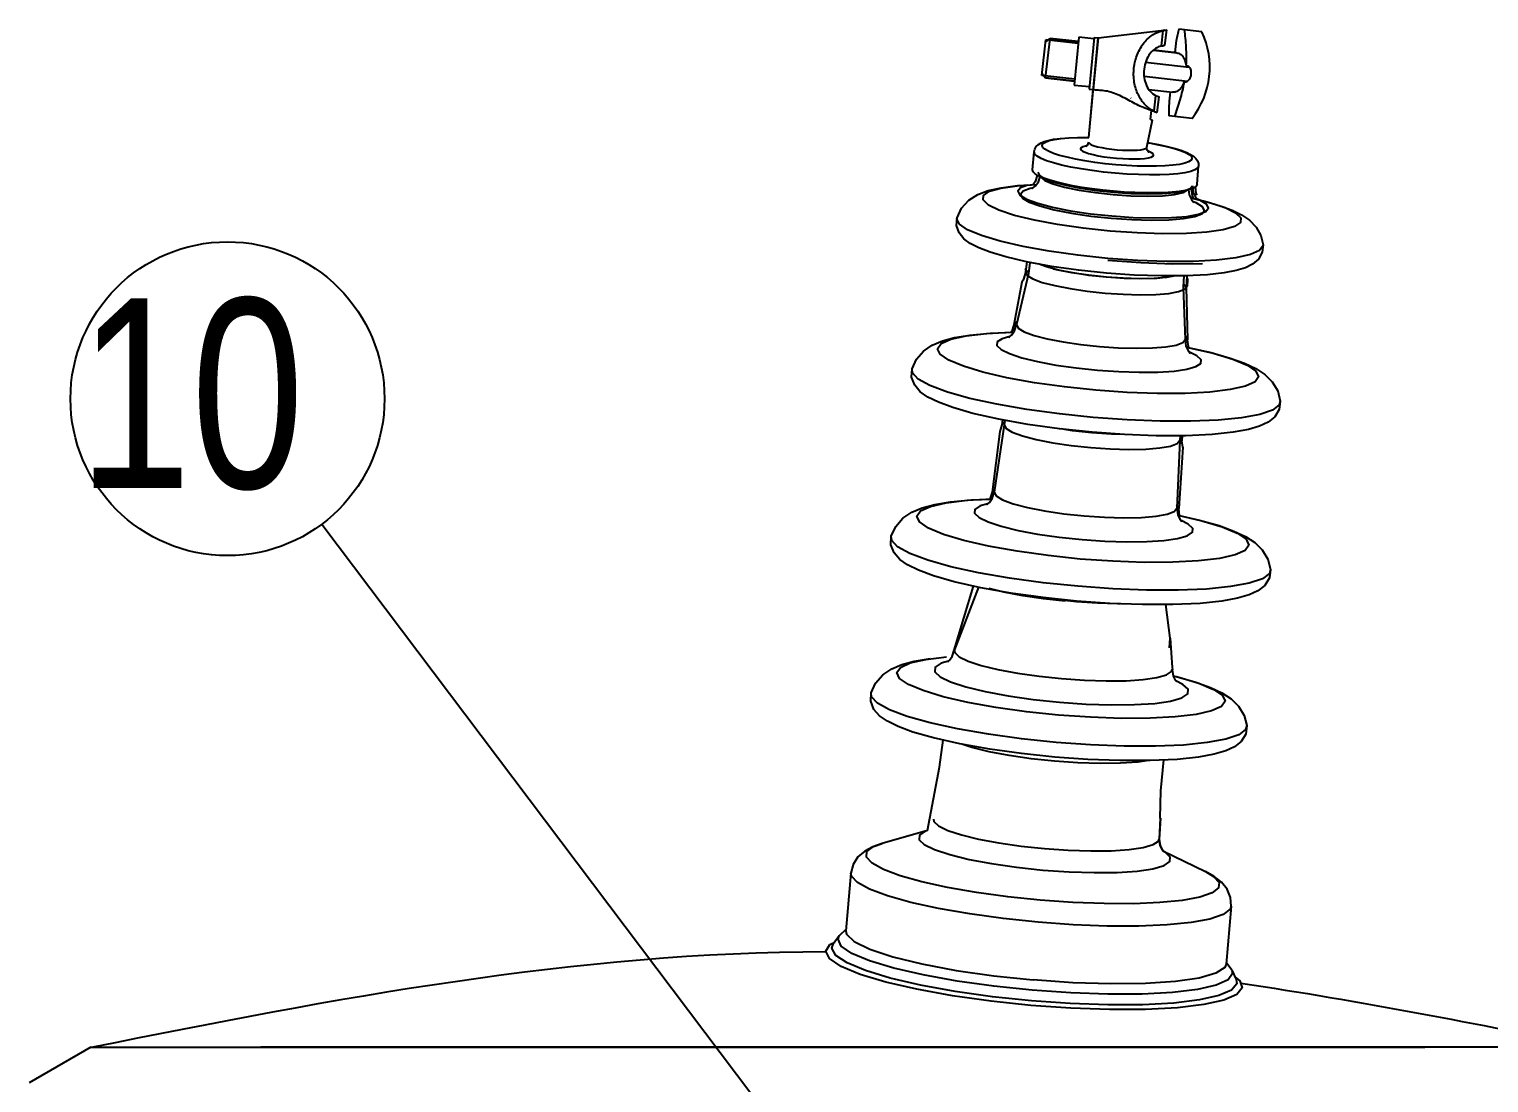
# Model space of a CAD drawing. Header units: millimetres. Extents: x 14764 to 253586, y -11609 to 135872.
# Drawn here: x 247157 to 247529.3, y 132871.9 to 133140.8 of the extents above; entities that cross this region are included whole.
import ezdxf

# ---------------------------------------------------------------- set-up
doc = ezdxf.new("R2010")
doc.units = ezdxf.units.MM
doc.header["$LTSCALE"] = 23.1
doc.layers.get('0').update_dxf_attribs({"linetype": 'CONTINUOUS'})
doc.styles.get("Standard").update_dxf_attribs({"font": 'txt', "width": 0.8})

msp = doc.modelspace()

# ---------------------------------------------------------------- linework, layer by layer
at = {"color": 0, "linetype": 'ByBlock', "lineweight": 25}
for p, q in [((247415.3329, 133128.9963), (247416.3611, 133138.0338)), ((247416.28, 133128.38), (247417.4224, 133138.4216)), ((247416.304, 133137.5317), (247417.4224, 133138.4216)), ((247424.5616, 133137.1008), (247416.3611, 133138.0338)), ((247424.6082, 133137.6041), (247417.4224, 133138.4216)), ((247417.4224, 133138.4216), (247424.6082, 133137.6041)), ((247424.7124, 133138.7291), (247423.5818, 133126.516)), ((247428.6219, 133138.3672), (247424.7124, 133138.7291)), ((247427.2929, 133113.1631), (247429.6437, 133138.5569)), ((247428.648, 133138.6491), (247427.4306, 133125.4989)), ((247429.6437, 133138.5569), (247428.4264, 133125.4067)), ((247428.648, 133138.6491), (247429.6437, 133138.5569)), ((247429.6437, 133138.5569), (247447.1714, 133140.6314)), ((247445.8216, 133136.5119), (247446.2743, 133140.4914)), ((247446.7143, 133136.6128), (247447.1711, 133140.628)), ((247456.1541, 133140.118), (247450.2463, 133140.7902)), ((247449.7882, 133134.7393), (247443.7636, 133135.4248)), ((247443.7636, 133135.4248), (247449.7882, 133134.7393)), ((247441.789, 133132.3945), (247452.9204, 133131.1281)), ((247423.723, 133128.0418), (247415.3329, 133128.9963)), ((247415.3901, 133129.4984), (247416.28, 133128.38)), ((247423.6764, 133127.5385), (247416.28, 133128.38)), ((247416.28, 133128.38), (247423.6764, 133127.5385)), ((247423.5818, 133126.516), (247427.4913, 133126.154)), ((247441.3768, 133128.7796), (247452.5092, 133127.5131)), ((247427.2929, 133113.1631), (247428.4264, 133125.4067)), ((247427.4306, 133125.4989), (247428.4264, 133125.4067)), ((247428.5885, 133125.3486), (247428.4264, 133125.4067)), ((247438.1382, 133123.1108), (247438.0318, 133123.1452)), ((247442.6213, 133125.3831), (247448.6457, 133124.6977)), ((247443.9296, 133119.882), (247444.3823, 133123.8615)), ((247444.7727, 133119.5474), (247445.2295, 133123.5626)), ((247441.1324, 133120.8495), (247444.7723, 133119.544)), ((247443.0467, 133117.706), (247443.3153, 133120.0666)), ((247442.1066, 133110.6534), (247443.5397, 133117.6499)), ((247442.1066, 133110.6534), (247443.5397, 133117.6499)), ((247443.0467, 133117.706), (247443.5397, 133117.6499)), ((247453.6407, 133118.0265), (247447.7329, 133118.6986)), ((247412.9439, 133104.8736), (247413.3457, 133109.4669)), ((247426.7496, 133111.0149), (247426.4815, 133110.9737)), ((247442.6309, 133109.5608), (247442.3725, 133109.6485)), ((247454.9036, 133101.2026), (247455.3054, 133105.7959)), ((247409.0223, 133100.8492), (247413.9857, 133101.1759)), ((247409.1317, 133100.8818), (247413.9807, 133101.1688)), ((247413.1399, 133100.3117), (247412.3647, 133100.1715)), ((247414.1076, 133103.5527), (247414.0924, 133103.426)), ((247414.0924, 133103.426), (247414.1421, 133103.5313)), ((247415.5975, 133102.8311), (247414.4206, 133103.3588)), ((247453.4905, 133100.0888), (247453.5211, 133099.9765)), ((247453.5282, 133100.1038), (247453.5211, 133099.9765)), ((247454.6575, 133096.4714), (247453.927, 133096.7408)), ((247454.1778, 133098.6032), (247454.4536, 133098.5534)), ((247455.6145, 133097.187), (247454.9295, 133097.4396)), ((247471.7371, 133085.7906), (247471.7381, 133085.5785)), ((247411.8934, 133078.4172), (247408.8514, 133065.3936)), ((247411.0145, 133079.5076), (247411.2283, 133079.59)), ((247411.4602, 133081.4227), (247411.0943, 133078.3642)), ((247411.0943, 133078.3642), (247411.675, 133079.0819)), ((247411.3727, 133080.7676), (247411.1324, 133078.808)), ((247411.675, 133079.0819), (247411.9898, 133079.2032)), ((247412.2445, 133081.2795), (247411.8934, 133078.4172)), ((247410.2588, 133076.2661), (247408.2073, 133065.3535)), ((247451.495, 133077.8411), (247451.344, 133074.9657)), ((247451.344, 133074.9657), (247451.857, 133061.6311)), ((247451.3855, 133075.7565), (247451.6745, 133075.5824)), ((247451.6745, 133075.5824), (247452.1218, 133074.7748)), ((247452.2928, 133077.8555), (247452.1218, 133074.7748)), ((247452.1288, 133074.9006), (247452.4843, 133061.4798)), ((247452.4639, 133077.1704), (247452.3604, 133075.201)), ((247452.4018, 133075.9878), (247452.598, 133075.8695)), ((247402.1185, 133063.2538), (247408.1566, 133063.5056)), ((247408.2073, 133065.3535), (247408.834, 133066.128)), ((247408.834, 133066.128), (247408.9468, 133066.1715)), ((247451.8981, 133062.4137), (247452.0016, 133062.3514)), ((247452.0016, 133062.3514), (247452.4843, 133061.4798)), ((247452.2171, 133059.6439), (247452.9149, 133059.518)), ((247454.8593, 133057.4598), (247452.9878, 133058.3742)), ((247405.3031, 133041.0777), (247405.1508, 133039.8044)), ((247405.8571, 133040.9793), (247405.7172, 133039.8381)), ((247404.6451, 133038.1723), (247402.6668, 133022.6151)), ((247405.7172, 133039.8381), (247403.1546, 133022.6422)), ((247405.1508, 133039.8044), (247405.8006, 133040.6075)), ((247450.5662, 133037.0661), (247450.5059, 133035.9195)), ((247451.1288, 133037.0665), (247451.0578, 133035.7881)), ((247450.5006, 133035.8174), (247449.7436, 133018.5662)), ((247451.2673, 133034.1091), (247450.2193, 133018.4548)), ((247450.5573, 133036.6918), (247451.0578, 133035.7881)), ((247402.6668, 133022.6151), (247402.0929, 133020.8713)), ((247402.6668, 133022.6151), (247403.2379, 133023.3208)), ((247396.2918, 133020.5815), (247402.5661, 133020.9104)), ((247397.3442, 133020.6751), (247402.5516, 133020.8902)), ((247449.7009, 133019.3909), (247450.2193, 133018.4548)), ((247452.6664, 133014.4956), (247450.8221, 133015.3967)), ((247397.8258, 132998.6878), (247392.9008, 132982.2915)), ((247399.1851, 132998.3825), (247392.9958, 132982.286)), ((247448.068, 132985.4193), (247446.9554, 132993.9546)), ((247447.9651, 132985.4147), (247447.8329, 132982.8986)), ((247448.068, 132985.4193), (247448.5749, 132977.8976)), ((247392.9008, 132982.2915), (247392.371, 132980.709)), ((247392.9008, 132982.2915), (247393.0357, 132982.6118)), ((247448.5749, 132977.8976), (247448.6859, 132977.4109)), ((247448.9032, 132975.7577), (247448.6859, 132977.4109)), ((247448.8135, 132975.7777), (247449.6139, 132975.5996)), ((247448.817, 132975.7521), (247450.2295, 132975.4259)), ((247451.3143, 132973.6044), (247449.5232, 132974.4795)), ((247445.5372, 132939.4942), (247445.2557, 132934.1366)), ((247445.5637, 132939.4954), (247445.2666, 132934.1449)), ((247386.1382, 132936.355), (247374.6196, 132933.0295)), ((247445.2581, 132934.1823), (247445.2666, 132934.1449)), ((247445.4811, 132932.4897), (247445.2666, 132934.1449)), ((247445.9875, 132931.4592), (247445.4811, 132932.4897)), ((247445.9815, 132931.4585), (247446.2055, 132931.1732)), ((247446.3034, 132931.0873), (247445.9875, 132931.4592)), ((247446.1905, 132931.1426), (247457.0597, 132925.8169)), ((247366.6356, 132925.4664), (247365.3461, 132910.7278)), ((247463.6091, 132916.9824), (247462.3197, 132902.2437)), ((247365.3794, 132911.109), (247363.6627, 132909.4319)), ((247361.2344, 132907.1926), (247362.5274, 132907.8403)), ((247363.6627, 132909.4319), (247362.1271, 132907.2789)), ((247463.7525, 132900.6752), (247462.353, 132902.6247)), ((247463.7525, 132900.6752), (247464.8908, 132898.2884))]:
    msp.add_line(p, q, dxfattribs=at)
at = {"color": 1}
msp.add_line((247231.726, 133014.5101), (247385.7635, 132810.0759), dxfattribs=at)
at = {"color": 0, "linetype": 'ByBlock', "lineweight": 25, "ltscale": 0.5}
for p, q in [((247172.7548, 132881.0586), (247157.0496, 132871.9577)), ((247172.7548, 132881.0586), (247512.9666, 132881.0349)), ((247556.376, 132881.0586), (247216.1642, 132881.0349))]:
    msp.add_line(p, q, dxfattribs=at)
at = {"color": 0, "linetype": 'ByBlock', "lineweight": 25}
for points in [[(247413.3457, 133109.4669), (247413.5162, 133110.1743), (247413.8945, 133110.8209), (247414.4398, 133111.3547), (247415.1128, 133111.7757), (247415.9336, 133112.122), (247416.9725, 133112.4244), (247418.3281, 133112.6945), (247420.1109, 133112.9259), (247422.1876, 133113.085), (247424.4562, 133113.1664), (247426.8883, 133113.1734), (247427.2929, 133113.1631)], [(247423.9125, 133107.6186), (247421.7534, 133108.0895), (247419.8535, 133108.5886), (247418.2515, 133109.1055), (247416.9801, 133109.6298), (247416.0651, 133110.1509), (247415.5252, 133110.6581), (247415.3713, 133111.141), (247415.6067, 133111.5899), (247416.2265, 133111.9956), (247417.218, 133112.3499), (247418.5612, 133112.6455), (247420.2286, 133112.8764), (247422.1863, 133113.038), (247424.3944, 133113.1268), (247426.8081, 133113.1412), (247427.29, 133113.1299)], [(247427.1876, 133111.9586), (247427.0746, 133111.4935), (247426.8739, 133111.1452), (247426.6839, 133110.946), (247426.5618, 133110.8583), (247426.5389, 133110.8458)], [(247427.1876, 133111.9586), (247427.2091, 133111.838), (247427.4417, 133111.5841), (247427.9198, 133111.3208), (247428.6269, 133111.0569), (247429.539, 133110.8016), (247430.6251, 133110.5634), (247431.8482, 133110.3505), (247433.1665, 133110.1702), (247434.5353, 133110.0285)], [(247442.2091, 133111.8246), (247442.6857, 133111.7521), (247445.0601, 133111.3188), (247447.2193, 133110.8479), (247449.1192, 133110.3488), (247450.7212, 133109.8319), (247451.9926, 133109.3075), (247452.9076, 133108.7865), (247453.4475, 133108.2793), (247453.6013, 133107.7963), (247453.366, 133107.3474), (247452.7462, 133106.9417), (247451.7546, 133106.5875), (247450.4115, 133106.2919), (247448.7441, 133106.061), (247446.7864, 133105.8994)], [(247442.2119, 133111.8572), (247442.6806, 133111.7865), (247445.0911, 133111.3519), (247447.3228, 133110.8718), (247449.3471, 133110.3477), (247451.0374, 133109.8121), (247452.3007, 133109.3148), (247453.2536, 133108.8399), (247453.9893, 133108.3589), (247454.5693, 133107.8301), (247455.0056, 133107.2144), (247455.2607, 133106.5207), (247455.3054, 133105.7959)], [(247434.0112, 133104.0384), (247431.0287, 133104.3361), (247428.1133, 133104.701), (247425.3243, 133105.1255), (247422.7186, 133105.6011), (247420.3491, 133106.1179), (247418.2642, 133106.6656), (247416.5063, 133107.233), (247415.1111, 133107.8084), (247414.107, 133108.3802), (247413.5145, 133108.9368), (247413.3457, 133109.4669)], [(247426.4815, 133110.9737), (247425.7723, 133110.7815), (247425.3279, 133110.5494), (247425.162, 133110.2845), (247425.2794, 133109.9947), (247425.6767, 133109.689), (247426.3417, 133109.3766), (247427.2543, 133109.0669), (247428.3867, 133108.7695), (247429.7045, 133108.4934), (247431.1677, 133108.2468), (247432.7316, 133108.0375), (247434.3466, 133107.8718)], [(247434.3466, 133107.8718), (247435.9658, 133107.7545), (247437.5424, 133107.6891), (247439.0261, 133107.6778), (247440.3719, 133107.721), (247441.5387, 133107.8172), (247442.4912, 133107.9637), (247443.2004, 133108.1559), (247443.6447, 133108.388), (247443.8107, 133108.6529), (247443.6933, 133108.9427), (247443.296, 133109.2484), (247442.6309, 133109.5608)], [(247434.5353, 133110.0285), (247435.9079, 133109.9303), (247437.2375, 133109.879), (247438.479, 133109.8763), (247439.5899, 133109.9223), (247440.5325, 133110.0153), (247441.2747, 133110.1524), (247441.7912, 133110.3287), (247442.0645, 133110.5383), (247442.1066, 133110.6534)], [(247442.5012, 133109.4757), (247442.5477, 133109.4478), (247442.5238, 133109.4681), (247442.4132, 133109.5852), (247442.2654, 133109.8149), (247442.1362, 133110.1797), (247442.1066, 133110.6534)], [(247414.4206, 133103.3588), (247413.5774, 133103.8811), (247413.0823, 133104.3889), (247412.9439, 133104.8736)], [(247414.2566, 133104.2823), (247414.6833, 133103.4672), (247416.0797, 133102.6256), (247418.3738, 133101.7794), (247421.4504, 133100.9713), (247425.1552, 133100.2416), (247429.3026, 133099.627), (247433.6846, 133099.1582)], [(247434.1999, 133106.1951), (247431.4849, 133106.4661), (247428.8284, 133106.7985), (247426.287, 133107.1853), (247423.9125, 133107.6186)], [(247455.3054, 133105.7959), (247455.0472, 133105.3032), (247454.3671, 133104.8579), (247453.279, 133104.4691), (247451.805, 133104.1447), (247449.9753, 133103.8913), (247447.8269, 133103.714), (247445.4037, 133103.6164), (247442.755, 133103.6006), (247439.9347, 133103.6668), (247437.0002, 133103.8137), (247434.0112, 133104.0384)], [(247446.7864, 133105.8994), (247444.5782, 133105.8106), (247442.1646, 133105.7962), (247439.5946, 133105.8566), (247436.9207, 133105.9905), (247434.1999, 133106.1951)], [(247393.6898, 133092.6189), (247394.8227, 133095.0957), (247396.6787, 133097.1369), (247398.999, 133098.5993), (247401.6679, 133099.6017), (247404.9158, 133100.3361), (247409.1317, 133100.8818)], [(247432.7193, 133089.271), (247425.87, 133089.9947), (247419.3408, 133090.9338), (247413.418, 133092.0472), (247408.3606, 133093.2862), (247404.3892, 133094.5968), (247401.6777, 133095.9216), (247400.3445, 133097.2027), (247400.4479, 133098.3842), (247401.9833, 133099.4143), (247404.8837, 133100.2481), (247409.0223, 133100.8492)], [(247411.7456, 133101.0251), (247409.8679, 133100.3013), (247409.1763, 133099.4269), (247409.7055, 133098.4457), (247411.429, 133097.4069), (247414.2604, 133096.3626), (247418.0576, 133095.3652), (247422.6304, 133094.4646), (247427.7495, 133093.706), (247433.157, 133093.1276)], [(247412.9579, 133100.1864), (247412.8727, 133100.154), (247413.1337, 133100.3063), (247413.7406, 133100.8266), (247414.4785, 133101.8783), (247414.8683, 133103.1581)], [(247414.0924, 133103.426), (247413.5956, 133101.7971), (247413.1094, 133101.1172)], [(247415.0685, 133103.0683), (247415.0693, 133103.0649), (247416.0907, 133102.2141), (247418.1424, 133101.3402), (247421.1049, 133100.494), (247424.8063, 133099.7247), (247429.0313, 133099.0769), (247433.5344, 133098.5884)], [(247433.6094, 133099.445), (247430.8736, 133099.7154), (247428.1901, 133100.0425), (247425.6047, 133100.421), (247423.1616, 133100.8442), (247420.9026, 133101.3049), (247418.8664, 133101.7953), (247417.0879, 133102.307), (247415.5975, 133102.8311)], [(247433.6846, 133099.1582), (247438.0814, 133098.8589), (247442.2725, 133098.744), (247446.0478, 133098.8193), (247449.218, 133099.0809), (247451.6241, 133099.5158), (247453.1454, 133100.1022), (247453.7072, 133100.8308)], [(247454.9036, 133101.2026), (247454.6831, 133100.7493), (247454.1074, 133100.3352), (247453.1863, 133099.9673)], [(247453.7072, 133100.8308), (247453.9165, 133099.1479), (247454.483, 133097.967), (247454.9783, 133097.382), (247455.1433, 133097.2428)], [(247454.9376, 133098.4357), (247454.6893, 133098.9614), (247454.485, 133100.6399)], [(247412.3647, 133100.1715), (247410.5544, 133099.4738), (247409.8876, 133098.6308), (247410.3979, 133097.6849), (247412.0595, 133096.6834), (247414.7892, 133095.6766), (247418.4499, 133094.715), (247422.8586, 133093.8467), (247427.7938, 133093.1154), (247433.0068, 133092.5578)], [(247453.2414, 133097.7405), (247458.0668, 133096.5583), (247462.0381, 133095.2477), (247464.7496, 133093.923), (247466.0828, 133092.6418), (247465.9795, 133091.4604), (247464.444, 133090.4302), (247461.5437, 133089.5964), (247457.4051, 133088.9954), (247452.2093, 133088.6534), (247446.1831, 133088.5854), (247439.59, 133088.7943), (247432.7193, 133089.271)], [(247433.157, 133093.1276), (247438.5825, 133092.7582), (247443.7557, 133092.6163), (247448.4154, 133092.7092), (247452.3281, 133093.0321), (247455.2979, 133093.5689), (247457.1756, 133094.2926), (247457.8672, 133095.167), (247457.338, 133096.1482), (247455.6145, 133097.187)], [(247433.5344, 133098.5884), (247438.054, 133098.2876), (247442.3273, 133098.1918), (247446.106, 133098.3067), (247449.1705, 133098.6256), (247451.3427, 133099.13), (247452.4964, 133099.7905), (247452.4978, 133099.7937)], [(247453.1863, 133099.9673), (247451.9356, 133099.652), (247450.3768, 133099.3946), (247448.5364, 133099.1995), (247446.4461, 133099.0701), (247444.1414, 133099.0087), (247441.662, 133099.0161), (247439.0501, 133099.0924), (247436.3505, 133099.2362), (247433.6094, 133099.445)], [(247452.7111, 133099.8475), (247452.8768, 133098.5041), (247453.4476, 133097.3086), (247453.9543, 133096.7085), (247454.1334, 133096.5572)], [(247453.2507, 133097.7209), (247456.8643, 133096.9015), (247460.8194, 133095.7544), (247463.8594, 133094.6186), (247466.2753, 133093.4216), (247468.2923, 133092.0243), (247469.9696, 133090.272), (247471.1635, 133088.1584), (247471.7371, 133085.7906)], [(247454.0836, 133097.5321), (247453.7235, 133098.2989), (247453.5211, 133099.9765)], [(247433.0068, 133092.5578), (247438.2373, 133092.2017), (247443.2246, 133092.0649), (247447.7171, 133092.1544), (247451.4892, 133092.4657), (247454.3523, 133092.9832), (247456.1626, 133093.681), (247456.8293, 133094.524), (247456.3191, 133095.4699), (247454.6575, 133096.4714)], [(247431.7815, 133078.5517), (247424.6547, 133079.2985), (247417.7998, 133080.2652), (247411.4491, 133081.4247), (247406.1009, 133082.6754), (247402.1281, 133083.8634), (247399.2163, 133084.9882), (247397.0708, 133086.0964), (247395.4429, 133087.3043), (247394.2191, 133088.8048), (247393.5657, 133090.6586), (247393.6898, 133092.6189)], [(247417.2135, 133084.1239), (247410.5175, 133085.3324), (247404.6738, 133086.6816), (247399.907, 133088.1196), (247396.4002, 133089.5913), (247394.2881, 133091.04), (247393.652, 133092.4101), (247393.6898, 133092.6189)], [(247471.7371, 133085.7906), (247471.5232, 133083.8517), (247470.5466, 133082.1181), (247469.061, 133080.844), (247467.224, 133079.9345), (247464.8871, 133079.2152), (247461.781, 133078.6143), (247457.6048, 133078.138), (247452.0742, 133077.8438)], [(247471.7381, 133085.5785), (247470.8737, 133084.3396), (247468.5422, 133083.2797), (247464.8331, 133082.4393), (247459.889, 133081.8509), (247453.8998, 133081.5369)], [(247432.1101, 133082.3078), (247424.5044, 133083.1026), (247417.2135, 133084.1239)], [(247453.8998, 133081.5369), (247447.0957, 133081.5096), (247439.7382, 133081.7699), (247432.1101, 133082.3078)], [(247456.2914, 133080.8781), (247448.7561, 133080.8478), (247440.6079, 133081.136), (247432.16, 133081.7318)], [(247411.0943, 133078.3642), (247410.5951, 133076.7341), (247410.2588, 133076.2661)], [(247411.1324, 133078.808), (247411.5783, 133077.9562), (247413.0376, 133077.0766), (247415.435, 133076.1923), (247418.6502, 133075.3478), (247422.522, 133074.5852), (247426.8563, 133073.9429), (247431.4357, 133073.4531)], [(247431.6904, 133077.5111), (247427.3408, 133077.9763), (247423.2241, 133078.5864), (247419.5466, 133079.3107), (247416.4928, 133080.1129), (247414.3938, 133080.8871)], [(247431.7898, 133077.5005), (247427.2415, 133077.987), (247422.9366, 133078.6249), (247419.0911, 133079.3823), (247418.2916, 133079.5923)], [(247452.0742, 133077.8438), (247445.6804, 133077.8139), (247438.8409, 133078.0543), (247431.7815, 133078.5517)], [(247431.4357, 133073.4531), (247436.0306, 133073.1402), (247440.4105, 133073.0202), (247444.3559, 133073.0988), (247447.6689, 133073.3722), (247450.1835, 133073.8268), (247451.7734, 133074.4396), (247452.3604, 133075.201)], [(247449.3027, 133077.8309), (247447.1089, 133077.4343), (247443.9622, 133077.1746), (247440.2148, 133077.0999), (247436.0547, 133077.214), (247431.6904, 133077.5111)], [(247445.4335, 133077.2156), (247444.6223, 133077.1486), (247440.7037, 133077.0705), (247436.3535, 133077.1898), (247431.7898, 133077.5005)], [(247382.227, 133054.1121), (247383.3271, 133056.562), (247385.1278, 133058.6259), (247387.3698, 133060.1455), (247389.9541, 133061.2388), (247393.0551, 133062.078), (247396.9889, 133062.7493), (247402.1185, 133063.2538)], [(247429.0557, 133048.6711), (247421.0836, 133049.5043), (247413.4414, 133050.5747), (247406.4229, 133051.8414), (247400.2977, 133053.2556), (247395.3012, 133054.7629), (247391.6254, 133056.3055), (247389.4116, 133057.824), (247388.745, 133059.2602), (247389.651, 133060.5587), (247392.095, 133061.6697), (247395.9828, 133062.5505), (247401.1653, 133063.1673)], [(247401.1653, 133063.1673), (247407.443, 133063.4963), (247408.152, 133063.4992)], [(247407.048, 133062.2452), (247406.8898, 133062.1851), (247407.0628, 133062.2878), (247407.6307, 133062.7676), (247408.3553, 133063.7846), (247408.8514, 133065.3936)], [(247408.2073, 133065.3535), (247407.7035, 133063.7216), (247407.5279, 133063.4794)], [(247408.8514, 133065.3936), (247409.3165, 133064.5051), (247410.8388, 133063.5876), (247413.3395, 133062.6652), (247416.6934, 133061.7842), (247420.7321, 133060.9887), (247425.2533, 133060.3187), (247430.0301, 133059.8078)], [(247407.1764, 133062.3838), (247405.1704, 133061.8071), (247403.9549, 133060.9916), (247403.873, 133060.0563), (247404.9285, 133059.0421), (247407.075, 133057.9933), (247410.219, 133056.9558), (247414.2227, 133055.9749), (247418.9116, 133055.0934), (247424.0805, 133054.35), (247429.5025, 133053.7771)], [(247452.9149, 133059.518), (247459.0402, 133058.1038), (247464.0367, 133056.5965), (247467.7125, 133055.0539), (247469.9262, 133053.5354), (247470.5929, 133052.0993), (247469.6868, 133050.8007), (247467.2429, 133049.6897), (247463.355, 133048.8089), (247458.1725, 133048.1921), (247451.8948, 133047.8631), (247444.7627, 133047.8344), (247437.0506, 133048.1073), (247429.0557, 133048.6711)], [(247430.0301, 133059.8078), (247434.8231, 133059.4815), (247439.3919, 133059.3562), (247443.5074, 133059.4383), (247446.9632, 133059.7235), (247449.5862, 133060.1976), (247451.2446, 133060.8368), (247451.857, 133061.6311)], [(247451.857, 133061.6311), (247452.071, 133059.945), (247452.6302, 133058.7931), (247453.1017, 133058.2407), (247453.2348, 133058.1288)], [(247452.209, 133059.6606), (247458.4865, 133058.2618), (247463.3556, 133056.8791), (247467.0368, 133055.5408), (247469.885, 133054.1812), (247472.1921, 133052.6608), (247474.0917, 133050.7886), (247475.4676, 133048.4831), (247476.1179, 133045.8977)], [(247452.8245, 133059.5235), (247452.6922, 133059.8006), (247452.4843, 133061.4798)], [(247429.5025, 133053.7771), (247434.9412, 133053.3998), (247440.1608, 133053.2343), (247444.9316, 133053.2882), (247449.0448, 133053.5589), (247452.3212, 133054.0347), (247454.6173, 133054.6948), (247455.8329, 133055.5103), (247455.9147, 133056.4456), (247454.8593, 133057.4598)], [(247411.7845, 133039.9271), (247404.3209, 133041.252), (247397.6907, 133042.7491), (247392.6072, 133044.2152), (247388.926, 133045.5858), (247386.2706, 133046.9019), (247384.3216, 133048.2768), (247382.8924, 133049.9207), (247382.1119, 133051.9564), (247382.227, 133054.1121)], [(247411.527, 133043.7355), (247403.8261, 133045.0759), (247396.9876, 133046.5756), (247391.2443, 133048.1834), (247386.7919, 133049.8447), (247383.782, 133051.5028), (247382.317, 133053.1012), (247382.227, 133054.1121)], [(247476.1179, 133045.8977), (247475.8575, 133043.7566), (247474.7263, 133041.8761), (247473.0215, 133040.5025), (247470.8489, 133039.4864), (247467.9856, 133038.6515), (247464.0953, 133037.9421), (247458.7991, 133037.3837), (247452.0113, 133037.067)], [(247476.1179, 133045.8977), (247475.8537, 133044.9178), (247474.1334, 133043.598), (247470.8813, 133042.4878), (247466.208, 133041.625), (247460.2728, 133041.0389), (247453.2778, 133040.7494)], [(247428.4465, 133041.7079), (247419.8281, 133042.5999), (247411.527, 133043.7355)], [(247453.2778, 133040.7494), (247445.4611, 133040.7666), (247437.089, 133041.0897), (247428.4465, 133041.7079)], [(247405.1508, 133039.8044), (247404.6451, 133038.1723), (247404.5365, 133038.0232)], [(247405.7172, 133039.8381), (247406.2016, 133038.9127), (247407.787, 133037.9571), (247410.3914, 133036.9965), (247413.8843, 133036.079), (247418.0905, 133035.2506), (247422.7991, 133034.5528), (247427.774, 133034.0206)], [(247428.1179, 133037.9518), (247419.8026, 133038.8167), (247411.7845, 133039.9271)], [(247428.1054, 133037.8088), (247423.1596, 133038.3379), (247420.2246, 133038.7728)], [(247436.0176, 133037.3901), (247433.0679, 133037.471), (247428.1054, 133037.8088)], [(247452.0113, 133037.067), (247444.4619, 133037.0625), (247436.4125, 133037.3621), (247428.1179, 133037.9518)], [(247427.774, 133034.0206), (247432.7657, 133033.6808), (247437.524, 133033.5503), (247441.8101, 133033.6358), (247445.4093, 133033.9328), (247448.141, 133034.4266), (247449.8682, 133035.0924), (247450.5059, 133035.9195)], [(247451.3513, 133033.9341), (247451.2673, 133034.1091), (247451.0578, 133035.7881)], [(247401.4973, 133019.5976), (247401.2891, 133019.5192), (247401.4006, 133019.5884), (247401.9404, 133020.0405), (247402.655, 133021.034), (247403.1546, 133022.6422)], [(247403.1546, 133022.6422), (247403.6585, 133021.6797), (247405.3076, 133020.6857), (247408.0167, 133019.6865), (247411.65, 133018.7321), (247416.0253, 133017.8703), (247420.9232, 133017.1445), (247426.098, 133016.591)], [(247376.9304, 133011.4003), (247378.0521, 133013.8876), (247379.8871, 133015.9743), (247382.1692, 133017.5073), (247384.8078, 133018.6144), (247387.9903, 133019.4697), (247392.0445, 133020.1574), (247397.3442, 133020.6751)], [(247425.1355, 133005.5899), (247416.8916, 133006.4514), (247408.988, 133007.5585), (247401.7294, 133008.8685), (247395.3948, 133010.331), (247390.2275, 133011.8899), (247386.426, 133013.4852), (247384.1366, 133015.0556), (247383.4471, 133016.5408), (247384.384, 133017.8837), (247386.9114, 133019.0327), (247390.9322, 133019.9436), (247396.2918, 133020.5815)], [(247401.5443, 133019.7088), (247399.5695, 133019.141), (247398.2706, 133018.2696), (247398.1831, 133017.2701), (247399.3109, 133016.1864), (247401.6047, 133015.0657), (247404.9643, 133013.957), (247409.2426, 133012.9088), (247414.2531, 133011.9669), (247419.7765, 133011.1725), (247425.5704, 133010.5603)], [(247426.098, 133016.591), (247431.2904, 133016.2375), (247436.2398, 133016.1018), (247440.6983, 133016.1907), (247444.4421, 133016.4997), (247447.2836, 133017.0133), (247449.0802, 133017.7058), (247449.7436, 133018.5662)], [(247449.7436, 133018.5662), (247449.9618, 133016.8787), (247450.5134, 133015.7557), (247450.9598, 133015.2366), (247451.0594, 133015.1526)], [(247450.4969, 133016.6383), (247450.4305, 133016.776), (247450.2193, 133018.4548)], [(247450.0207, 133016.7589), (247456.1445, 133015.3451), (247461.3119, 133013.7862), (247465.1133, 133012.1909), (247467.4028, 133010.6205), (247468.0923, 133009.1353), (247467.1553, 133007.7924), (247464.6279, 133006.6434), (247460.6072, 133005.7324), (247455.2476, 133005.0945), (247448.7553, 133004.7543), (247441.3794, 133004.7246), (247433.4036, 133005.0068), (247425.1355, 133005.5899)], [(247450.0288, 133016.7424), (247455.497, 133015.5268), (247460.53, 133014.1019), (247464.3259, 133012.7269), (247467.2515, 133011.3375), (247469.6096, 133009.7943), (247471.5463, 133007.902), (247472.9524, 133005.5668), (247473.6173, 133002.9413)], [(247424.1977, 132994.8706), (247415.6732, 132995.7563), (247407.4506, 132996.8921), (247399.7913, 132998.2464), (247392.9545, 132999.7819), (247387.6654, 133001.2986), (247383.8422, 133002.714), (247381.0929, 133004.0682), (247379.0854, 133005.4737), (247377.6198, 133007.1434), (247376.8172, 133009.2094), (247376.9304, 133011.4003)], [(247407.103, 133000.7146), (247399.1728, 133002.095), (247392.1306, 133003.6393), (247386.2163, 133005.295), (247381.6313, 133007.0057), (247378.5317, 133008.7132), (247377.0231, 133010.3593), (247376.9304, 133011.4003)], [(247425.5704, 133010.5603), (247431.3822, 133010.1571), (247436.9598, 133009.9803), (247442.0578, 133010.0378), (247446.4531, 133010.3271), (247449.9542, 133010.8356), (247452.4078, 133011.541), (247453.7067, 133012.4124), (247453.7942, 133013.4119), (247452.6664, 133014.4956)], [(247424.5263, 132998.6266), (247415.6512, 132999.5452), (247407.103, 133000.7146)], [(247473.6173, 133002.9413), (247473.3489, 133000.7656), (247472.1908, 132998.8596), (247470.4457, 132997.4669), (247468.2101, 132996.4307), (247465.2474, 132995.5745), (247461.2088, 132994.8455), (247455.7002, 132994.2732), (247448.7069, 132993.9545), (247440.959, 132993.9549), (247432.7029, 132994.265), (247424.1977, 132994.8706)], [(247473.6173, 133002.9413), (247473.3452, 133001.9322), (247471.5737, 133000.5731), (247468.2247, 132999.4298), (247463.4123, 132998.5413), (247457.3003, 132997.9377), (247450.097, 132997.6397)], [(247421.3023, 132994.8603), (247415.7521, 132995.4467), (247410.462, 132996.2076), (247405.6631, 132997.1098), (247401.9073, 132998.03)], [(247424.1794, 132994.6607), (247418.8361, 132995.2323), (247413.7788, 132995.9817), (247413.1617, 132996.1033)], [(247450.097, 132997.6397), (247442.0476, 132997.6574), (247433.4261, 132997.9901), (247424.5263, 132998.6266)], [(247435.2811, 132994.1682), (247434.6513, 132994.1556), (247429.5407, 132994.2957), (247424.1794, 132994.6607)], [(247391.3068, 132979.3488), (247391.3375, 132979.3691), (247391.7957, 132979.7441), (247392.4854, 132980.6773), (247392.9958, 132982.286)], [(247392.9958, 132982.286), (247393.1016, 132981.7467), (247394.2247, 132980.6675), (247396.5088, 132979.5515), (247399.8543, 132978.4474), (247404.1147, 132977.4036), (247409.104, 132976.4657), (247414.6041, 132975.6746), (247420.3746, 132975.0649)], [(247371.8158, 132971.4655), (247372.9303, 132973.9404), (247374.7539, 132976.0196), (247377.0227, 132977.5481), (247379.643, 132978.6505), (247382.7983, 132979.5004), (247386.8122, 132980.1826)], [(247419.5621, 132965.7782), (247411.409, 132966.6303), (247403.5925, 132967.7252), (247396.4139, 132969.0207), (247390.1491, 132970.4671), (247385.0386, 132972.0088), (247381.2791, 132973.5865), (247379.0148, 132975.1397), (247378.3329, 132976.6085), (247379.2595, 132977.9366), (247381.7591, 132979.073), (247385.7355, 132979.9739), (247391.0361, 132980.6047)], [(247391.5539, 132979.5462), (247389.6514, 132978.9992), (247388.143, 132977.9872), (247388.0414, 132976.8265), (247389.3511, 132975.5679), (247392.015, 132974.2664), (247395.9165, 132972.9789), (247400.8851, 132971.7616), (247406.7037, 132970.6678), (247413.1182, 132969.7451), (247419.847, 132969.0342)], [(247420.3746, 132975.0649), (247426.1633, 132974.6633), (247431.7172, 132974.4873), (247436.7936, 132974.5446), (247441.1706, 132974.8327), (247444.6569, 132975.339), (247447.1002, 132976.0415), (247448.3936, 132976.9093), (247448.5914, 132977.422)], [(247448.5914, 132977.422), (247448.8191, 132975.7359), (247449.35, 132974.6848), (247449.665, 132974.3115)], [(247450.2295, 132975.4259), (247455.3399, 132973.8842), (247459.0995, 132972.3065), (247461.3638, 132970.7534), (247462.0457, 132969.2846), (247461.119, 132967.9564), (247458.6195, 132966.8201), (247454.643, 132965.9192), (247449.3425, 132965.2883), (247442.9217, 132964.9518), (247435.6271, 132964.9225), (247427.7392, 132965.2016), (247419.5621, 132965.7782)], [(247449.6139, 132975.5996), (247454.592, 132974.1888), (247458.3496, 132972.8261), (247461.2492, 132971.4466), (247463.5904, 132969.911), (247465.5146, 132968.0256), (247466.9107, 132965.7003), (247467.5707, 132963.088)], [(247418.6243, 132955.0589), (247410.1693, 132955.9378), (247402.0147, 132957.0651), (247394.4204, 132958.4096), (247387.6521, 132959.9325), (247382.4319, 132961.4322), (247378.6564, 132962.8326), (247375.9385, 132964.1741), (247373.9507, 132965.5693), (247372.4972, 132967.2304), (247371.7019, 132969.2863), (247371.8158, 132971.4655)], [(247393.8437, 132962.2499), (247386.8695, 132963.7794), (247381.0122, 132965.4191), (247376.4714, 132967.1133), (247373.4017, 132968.8043), (247371.9076, 132970.4345), (247371.8158, 132971.4655)], [(247419.847, 132969.0342), (247426.5967, 132968.5659), (247433.074, 132968.3606), (247438.9943, 132968.4275), (247444.0988, 132968.7634), (247448.1646, 132969.3539), (247451.014, 132970.1731), (247452.5225, 132971.1851), (247452.6241, 132972.3458), (247451.3143, 132973.6044)], [(247467.5707, 132963.088), (247467.305, 132960.9239), (247466.1559, 132959.0264), (247464.4244, 132957.6401), (247462.2099, 132956.6106), (247459.2807, 132955.7616), (247455.2921, 132955.0391), (247449.8551, 132954.4714), (247442.9284, 132954.1533), (247435.2466, 132954.152), (247427.0594, 132954.4586), (247418.6243, 132955.0589)], [(247467.5707, 132963.088), (247467.3012, 132962.0886), (247465.5468, 132960.7427), (247462.23, 132959.6104), (247457.464, 132958.7304), (247451.411, 132958.1327)], [(247386.1382, 132936.355), (247389.2109, 132952.4509), (247390.1844, 132959.3627)], [(247418.9529, 132958.815), (247410.1633, 132959.7247), (247401.6975, 132960.8828), (247393.8437, 132962.2499)], [(247451.411, 132958.1327), (247444.2771, 132957.8376), (247436.3053, 132957.8551), (247427.767, 132958.1846), (247418.9529, 132958.815)], [(247418.5319, 132954.0031), (247412.6103, 132954.6288), (247406.9661, 132955.4406), (247401.8461, 132956.4031), (247397.474, 132957.4743), (247394.8933, 132958.3259)], [(247442.5467, 132954.1532), (247439.8727, 132953.7649), (247435.381, 132953.4692), (247430.1717, 132953.4104), (247424.4723, 132953.591), (247418.5319, 132954.0031)], [(247445.5372, 132939.4942), (247445.6831, 132946.4745), (247446.3917, 132954.3123)], [(247387.6889, 132939.1731), (247387.7985, 132938.6147), (247388.9614, 132937.4972), (247391.3265, 132936.3416), (247394.7906, 132935.1984), (247399.2021, 132934.1176), (247404.3683, 132933.1464), (247410.0634, 132932.3273), (247416.0385, 132931.696)], [(247374.6196, 132933.0295), (247372.1807, 132932.1674), (247370.145, 132931.0675), (247368.4322, 132929.5773), (247367.198, 132927.6557), (247366.6356, 132925.4664)], [(247414.8899, 132918.5676), (247406.6158, 132919.4239), (247398.6455, 132920.5143), (247391.2514, 132921.8013), (247384.6855, 132923.2412), (247379.1711, 132924.7849), (247374.8962, 132926.3799), (247372.0062, 132927.9719), (247370.5996, 132929.5066), (247370.7243, 132930.9319), (247372.376, 132932.199), (247374.6196, 132933.0295)], [(247385.5952, 132936.1274), (247384.0982, 132935.1231), (247383.9975, 132933.9712), (247385.2973, 132932.7222), (247387.9409, 132931.4306), (247391.8128, 132930.1529), (247396.7435, 132928.9449), (247402.518, 132927.8593), (247408.8838, 132926.9438), (247415.561, 132926.2383)], [(247416.0385, 132931.696), (247422.0324, 132931.2801), (247427.7832, 132931.0979), (247433.0396, 132931.1572), (247437.5718, 132931.4556), (247441.1817, 132931.9799), (247443.7116, 132932.7072), (247445.0509, 132933.6058), (247445.2557, 132934.1366)], [(247445.2557, 132934.1366), (247445.4734, 132932.4874), (247445.9815, 132931.4585)], [(247415.561, 132926.2383), (247422.2595, 132925.7735), (247428.6874, 132925.5698), (247434.5627, 132925.6361), (247439.6283, 132925.9696), (247443.6632, 132926.5556), (247446.4909, 132927.3685), (247447.9878, 132928.3728), (247448.0886, 132929.5247), (247446.7888, 132930.7737), (247446.1736, 132931.1159)], [(247414.3958, 132912.9206), (247405.4988, 132913.8414), (247396.9295, 132915.0137), (247388.9797, 132916.3975), (247381.9201, 132917.9456), (247375.9912, 132919.6054), (247371.3949, 132921.3204), (247368.2877, 132923.0321), (247366.7754, 132924.6822), (247366.6356, 132925.4664)], [(247457.0597, 132925.8169), (247459.1249, 132924.6095), (247460.5315, 132923.0748), (247460.4069, 132921.6495), (247458.7551, 132920.3824), (247455.6326, 132919.3164), (247451.1457, 132918.488), (247445.447, 132917.9252), (247438.7309, 132917.6474), (247431.2257, 132917.6639), (247423.1872, 132917.9741), (247414.8899, 132918.5676)], [(247463.6091, 132916.9824), (247463.4367, 132919.2304), (247462.5544, 132921.3415), (247461.1251, 132923.1082), (247459.3109, 132924.545), (247457.0597, 132925.8169)], [(247463.6091, 132916.9824), (247463.3353, 132916.2343), (247461.5594, 132914.8718), (247458.2021, 132913.7257), (247453.3778, 132912.835), (247447.2508, 132912.2299), (247440.0297, 132911.9312), (247431.9603, 132911.9489), (247423.3176, 132912.2825), (247414.3958, 132912.9206)], [(247365.3483, 132910.7276), (247365.5358, 132909.8365), (247367.4947, 132907.9541), (247371.4788, 132906.0075), (247377.314, 132904.0818), (247384.7453, 132902.2612), (247393.4478, 132900.6252), (247403.0413, 132899.2453), (247413.1064, 132898.1819)], [(247412.5393, 132891.6998), (247402.3556, 132892.766), (247392.5336, 132894.1477), (247383.4617, 132895.7943), (247375.5291, 132897.6355), (247369.0126, 132899.606), (247364.1769, 132901.6258), (247361.2061, 132903.6166), (247360.2158, 132905.5001), (247361.2344, 132907.1926)], [(247384.3692, 132896.8483), (247376.6591, 132898.6392), (247370.3262, 132900.5559), (247365.6274, 132902.5203), (247362.7414, 132904.4561), (247361.7801, 132906.2875), (247362.1342, 132907.2889)], [(247366.8735, 132904.9582), (247364.1525, 132906.8245), (247363.3331, 132908.5896), (247363.6627, 132909.4319)], [(247385.0609, 132899.4715), (247377.5325, 132901.2096), (247371.3913, 132903.0622), (247366.8735, 132904.9582)], [(247412.8783, 132895.5749), (247403.0803, 132896.5989), (247393.6874, 132897.9146), (247385.0609, 132899.4715)], [(247462.3175, 132902.2439), (247461.9781, 132901.3989), (247459.7221, 132899.8853), (247455.4604, 132898.6601), (247449.3795, 132897.7769), (247441.7449, 132897.2744), (247432.8905, 132897.1744), (247423.2032, 132897.4814), (247413.1064, 132898.1819)], [(247463.7525, 132900.6752), (247463.9308, 132899.7885), (247462.8173, 132898.1925)], [(247412.6413, 132892.8655), (247402.7349, 132893.9029), (247393.1872, 132895.2468), (247384.3692, 132896.8483)], [(247464.5914, 132898.9162), (247465.8333, 132897.9584), (247466.4514, 132896.1362), (247465.0833, 132894.4687), (247461.7682, 132893.0395), (247456.637, 132891.9046), (247449.8823, 132891.1073), (247441.7757, 132890.6798), (247432.5942, 132890.6377), (247422.7176, 132890.9833), (247412.5393, 132891.6998)], [(247448.6656, 132894.9862), (247440.9498, 132894.5818), (247432.184, 132894.5466), (247422.7053, 132894.8819), (247412.8783, 132895.5749)], [(247462.8173, 132898.1925), (247459.8136, 132896.827), (247455.0352, 132895.7443), (247448.6656, 132894.9862)], [(247464.8853, 132898.3), (247465.0479, 132897.1848), (247463.7188, 132895.5632), (247460.4975, 132894.1729), (247455.511, 132893.0685), (247448.9461, 132892.2922)], [(247448.9461, 132892.2922), (247441.0667, 132891.8754), (247432.1419, 132891.8335), (247422.541, 132892.1688), (247412.6413, 132892.8655)]]:
    msp.add_lwpolyline(points, dxfattribs=at)
at = {"color": 1}
msp.add_circle((247207.6305, 133046.489), 40.0405, dxfattribs=at)
at = {"color": 0, "linetype": 'ByBlock', "lineweight": 25}
msp.add_ellipse((247436.9344, 133131.1159), major_axis=(15.5218, 14.4744), ratio=1, start_param=4.86809347, end_param=5.9707274, dxfattribs=at)
for points, knots in [([(247443.9296, 133119.882), (247443.096, 133120.2758), (247441.491, 133121.4558), (247439.7328, 133124.0428), (247438.7311, 133127.3115), (247438.6562, 133130.92), (247439.5398, 133134.4195), (247441.2502, 133137.3796), (247443.5446, 133139.5056), (247445.3735, 133140.2949), (247446.2743, 133140.4914)], [0, 0, 0, 0, 0.10736636, 0.22630126, 0.35851431, 0.5, 0.64148569, 0.77369874, 0.89263364, 1, 1, 1, 1]), ([(247446.2743, 133140.4914), (247446.3252, 133140.5025), (247446.5027, 133140.54), (247446.6815, 133140.5734), (247446.8101, 133140.5886)], [0, 0, 0, 0, 0.28672307, 1, 1, 1, 1]), ([(247450.2463, 133140.7902), (247450.1031, 133140.3205), (247449.8662, 133139.3535), (247449.5131, 133137.3569), (247449.329, 133135.8312), (247449.2113, 133134.805)], [0, 0, 0, 0, 0.24224861, 0.49037881, 1, 1, 1, 1]), ([(247451.6283, 133140.6329), (247451.716, 133139.9096), (247451.8901, 133138.4369), (247452.139, 133135.4194), (247452.1542, 133133.1141), (247452.068, 133131.5719)], [0, 0, 0, 0, 0.24067415, 0.48977302, 1, 1, 1, 1]), ([(247445.8216, 133136.5119), (247445.2764, 133136.3896), (247444.1716, 133135.8882), (247442.8122, 133134.5593), (247441.8125, 133132.7419), (247441.2944, 133130.6199), (247441.3226, 133128.4357), (247441.8885, 133126.4402), (247442.9146, 133124.8399), (247443.8785, 133124.1032), (247444.3823, 133123.8615)], [0, 0, 0, 0, 0.10719532, 0.22652314, 0.35896314, 0.49999928, 0.64103551, 0.77347599, 0.89280434, 1, 1, 1, 1]), ([(247445.8216, 133136.5119), (247445.8705, 133136.5229), (247446.0418, 133136.5594), (247446.2153, 133136.589), (247446.3401, 133136.597)], [0, 0, 0, 0, 0.28599691, 1, 1, 1, 1]), ([(247446.7145, 133136.6148), (247446.7461, 133136.6133), (247446.4647, 133136.611), (247446.4332, 133136.6029), (247446.3401, 133136.597)], [0, 0, 0, 0, 0.25364255, 1, 1, 1, 1]), ([(247449.7882, 133134.7393), (247450.0806, 133134.7061), (247450.6848, 133134.4769), (247451.3929, 133133.754), (247451.8806, 133132.7488), (247452.0325, 133131.978), (247452.068, 133131.5719)], [0, 0, 0, 0, 0.21067216, 0.44373558, 0.70818732, 1, 1, 1, 1]), ([(247452.068, 133131.5719), (247452.2253, 133131.5613), (247452.5512, 133131.4776), (247452.8182, 133131.2639), (247452.9204, 133131.1281)], [0, 0, 0, 0, 0.48117193, 1, 1, 1, 1]), ([(247452.9204, 133131.1281), (247453.1096, 133130.8769), (247453.3578, 133130.2472), (247453.391, 133129.2436), (247453.1332, 133128.2732), (247452.7499, 133127.7154), (247452.5092, 133127.5131)], [0, 0, 0, 0, 0.24091752, 0.4999999, 0.7590822, 1, 1, 1, 1]), ([(247451.5788, 133127.2721), (247451.453, 133126.8843), (247451.1318, 133126.1673), (247450.4307, 133125.2974), (247449.5784, 133124.752), (247448.9382, 133124.6644), (247448.6457, 133124.6977)], [0, 0, 0, 0, 0.29181213, 0.55626395, 0.78932761, 1, 1, 1, 1]), ([(247451.5788, 133127.2721), (247451.3164, 133125.7499), (247450.7837, 133123.5069), (247449.8633, 133120.6225), (247449.3629, 133119.2265), (247449.1149, 133118.5414)], [0, 0, 0, 0, 0.51022698, 0.75932585, 1, 1, 1, 1]), ([(247452.5092, 133127.5131), (247452.379, 133127.4037), (247452.0708, 133127.2554), (247451.7345, 133127.247), (247451.5788, 133127.2721)], [0, 0, 0, 0, 0.51882798, 1, 1, 1, 1]), ([(247441.1324, 133120.8495), (247440.5978, 133121.0413), (247439.501, 133121.5572), (247437.2597, 133122.779), (247434.9523, 133124.0475), (247432.539, 133124.8685), (247430.9211, 133125.1471), (247429.7526, 133125.1995), (247429.0116, 133125.2509), (247428.7124, 133125.3041), (247428.5885, 133125.3486)], [0, 0, 0, 0, 0.12644483, 0.26899541, 0.56890897, 0.71053703, 0.83442323, 0.93297236, 0.97069085, 1, 1, 1, 1]), ([(247444.3823, 133123.8615), (247444.4275, 133123.8398), (247444.5862, 133123.7657), (247444.7486, 133123.6979), (247444.8685, 133123.6621)], [0, 0, 0, 0, 0.28599693, 1, 1, 1, 1]), ([(247444.8685, 133123.6621), (247444.9579, 133123.6354), (247444.9868, 133123.6205), (247445.2604, 133123.5549), (247445.2293, 133123.5607)], [0, 0, 0, 0, 0.74635659, 1, 1, 1, 1]), ([(247448.0689, 133124.7633), (247447.9531, 133123.7368), (247447.7897, 133122.2088), (247447.6853, 133120.1839), (247447.6989, 133119.1885), (247447.7329, 133118.6986)], [0, 0, 0, 0, 0.50962119, 0.75775139, 1, 1, 1, 1]), ([(247443.9296, 133119.882), (247443.9766, 133119.8598), (247444.1412, 133119.7833), (247444.3079, 133119.7106), (247444.4298, 133119.6669)], [0, 0, 0, 0, 0.28672306, 1, 1, 1, 1])]:
    msp.add_open_spline(points, degree=3, knots=knots, dxfattribs=at)
at = {"color": 0, "linetype": 'ByBlock', "lineweight": 25, "ltscale": 0.5}
for points in [[(247360.3025, 132905.3352), (247296.9916, 132905.3307), (247233.6865, 132893.1944), (247173.3022, 132881.0319)], [(247466.0366, 132897.3591), (247496.4342, 132892.8498), (247526.4764, 132886.9439), (247555.8286, 132881.0319)]]:
    msp.add_open_spline(points, degree=3, dxfattribs=at)

# ---------------------------------------------------------------- texts
at = {"color": 3, "linetype": 'Continuous', "insert": (247227.155, 133072.0711), "char_height": 48.384, "width": 38.7072, "attachment_point": 3, "line_spacing_factor": 0.9}
msp.add_mtext('10', dxfattribs=at)

doc.saveas('drawing.dxf')
